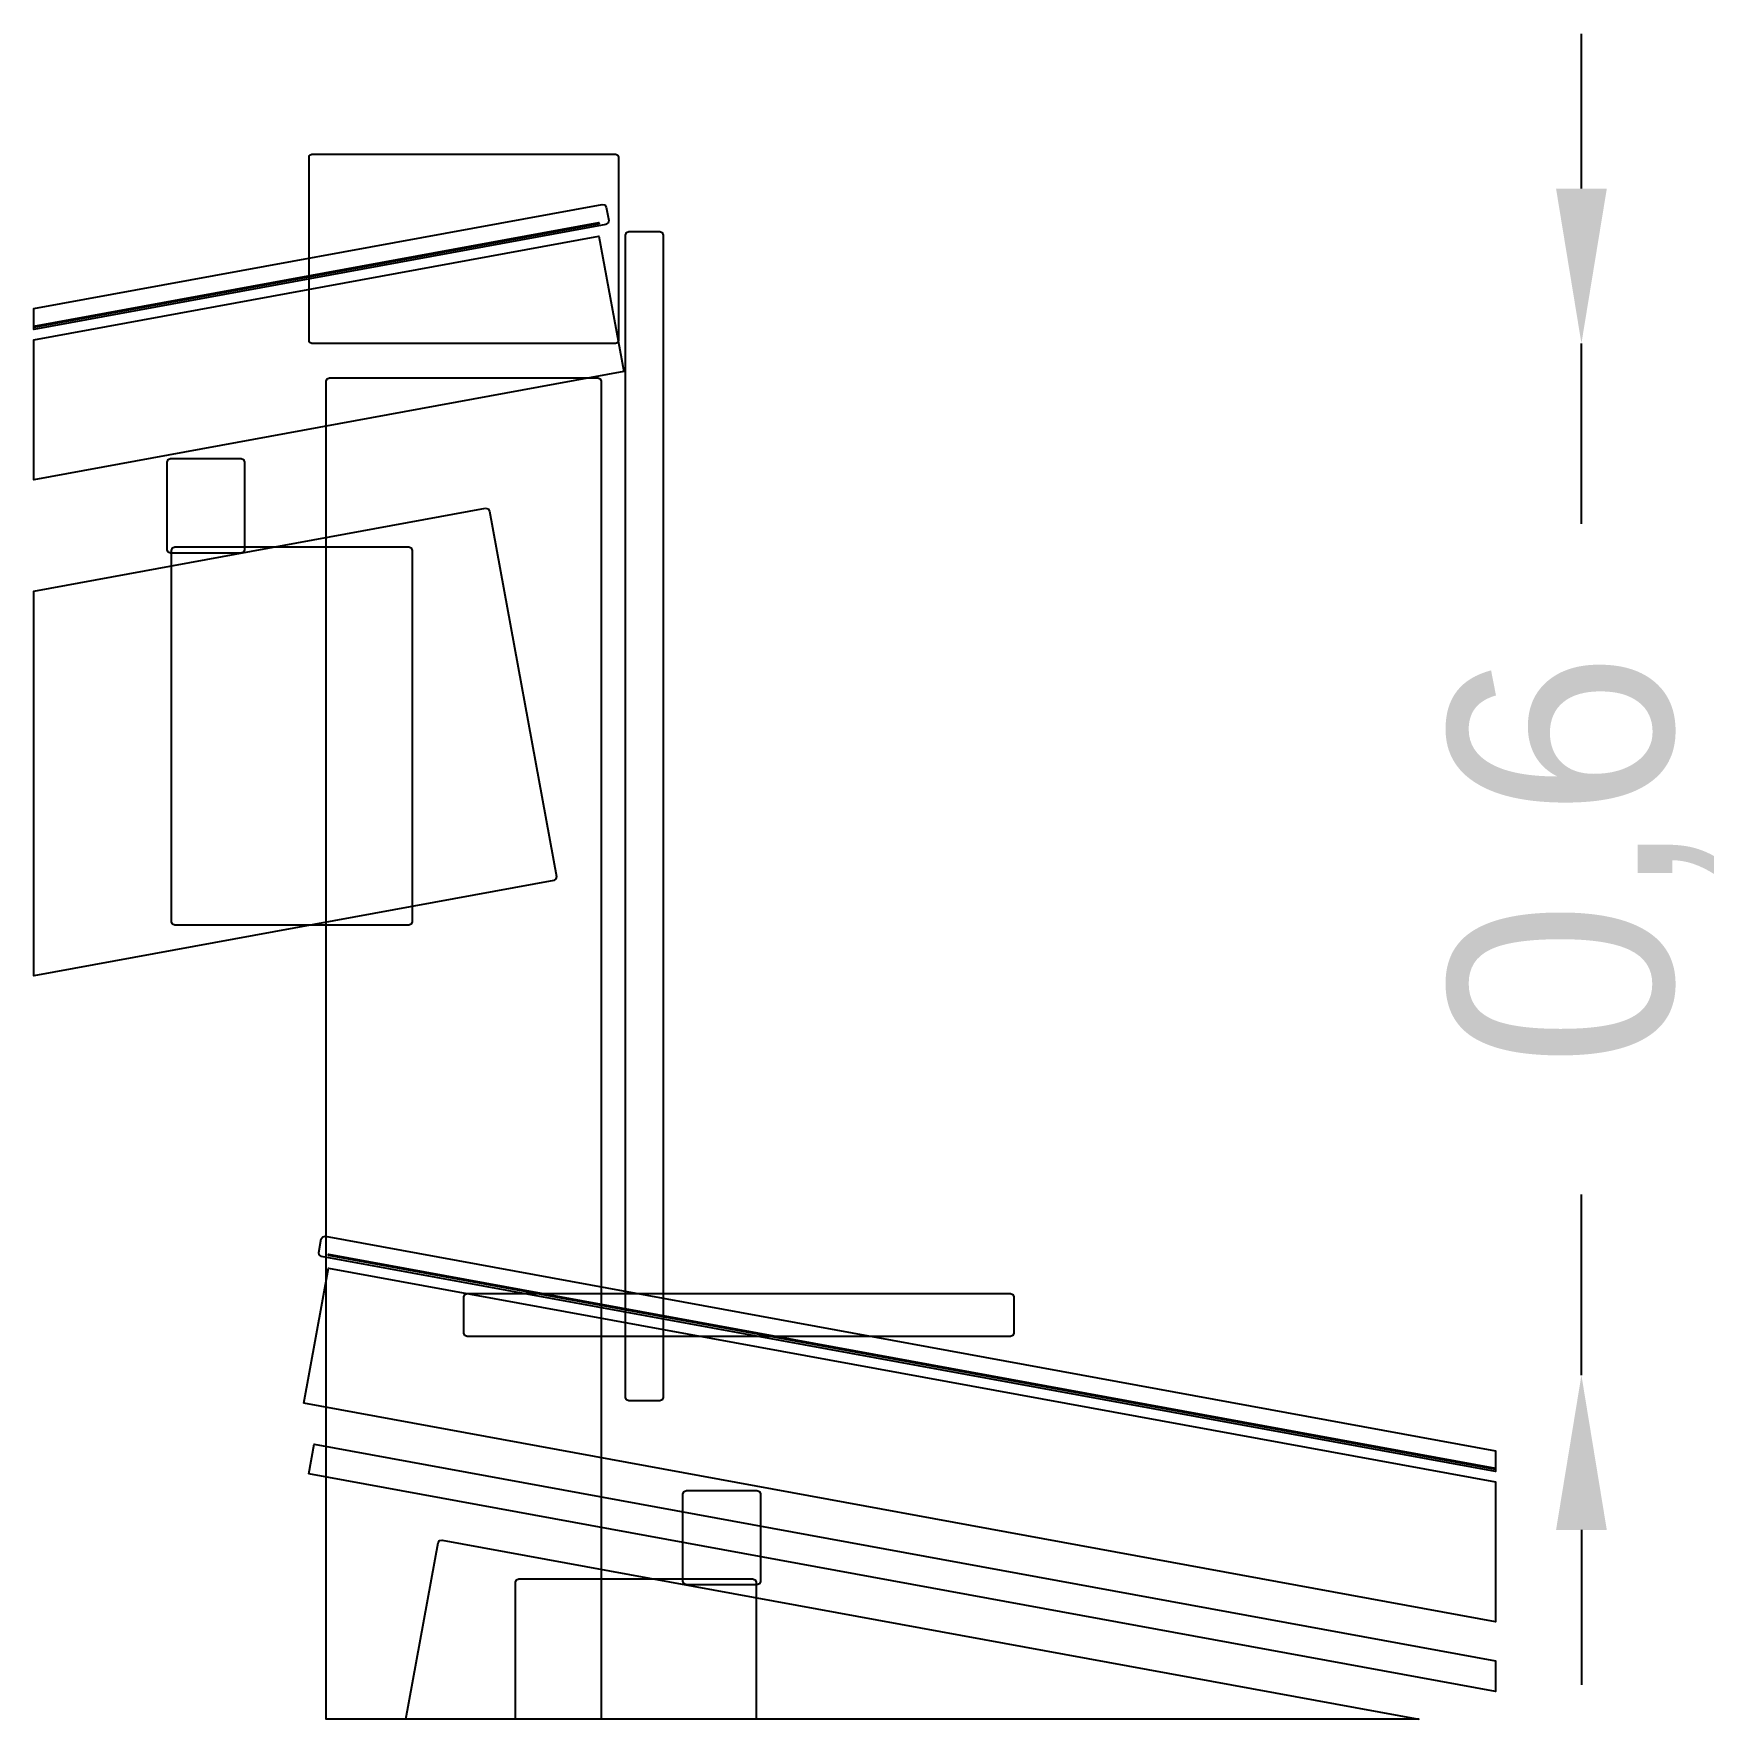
# Model space of a CAD drawing. Header units: metres. Extents: x 1319.8 to 1366.7, y 6.7 to 8.3.
# Drawn here: x 1365.75 to 1366.735, y 7.3 to 8.28 of the extents above.
import ezdxf

# ---------------------------------------------------------------- set-up
doc = ezdxf.new("R2010")
doc.units = ezdxf.units.M
for name, color, linetype in [('CORTE', 7, 'Continuous'), ('COTAS', 4, 'Continuous'), ('VISTA', 8, 'Continuous')]:
    doc.layers.add(name, color=color, linetype=linetype)
doc.dimstyles.get("Standard").update_dxf_attribs({"dimtxt": 2.5, "dimasz": 2.5, "dimexe": 1.25, "dimexo": 0.625, "dimtad": 1, "dimcen": 2.5, "dimazin": 3, "dimtfac": 1, "dimtmove": 0, "dimatfit": 3})

# ---------------------------------------------------------------- blocks, each defined once
blk = doc.blocks.new('_CLOSEDFILLED')
at = {"color": 0, "linetype": 'BYBLOCK'}
blk.add_solid([(-1, 0.164), (0, 0), (-1, -0.164)], dxfattribs=at)
blk = doc.blocks.new('*D2')
for p, q in [((1366.65, 8.19), (1366.65, 8.28)), ((1366.65, 8.1), (1366.65, 8.1)), ((1366.65, 7.995), (1366.65, 8.1)), ((1366.65, 7.5), (1366.65, 7.605)), ((1366.65, 7.5), (1366.65, 7.5)), ((1366.65, 7.41), (1366.65, 7.32))]:
    blk.add_line(p, q)
at = {"layer": 'Defpoints'}
for p in [(1366.65, 8.1), (1366.65, 7.5), (1366.65, 7.5)]:
    blk.add_point(p, dxfattribs=at)
at = {"layer": 'COTAS', "xscale": 0.09, "yscale": 0.09}
for p, rotation in [((1366.65, 8.1), 270), ((1366.65, 7.5), 90)]:
    blk.add_blockref('_CLOSEDFILLED', p, dxfattribs=dict(at, rotation=rotation))
at = {"layer": 'COTAS', "insert": (1366.65, 7.8), "char_height": 0.13, "attachment_point": 5, "rotation": 90}
blk.add_mtext('0,6', dxfattribs=at)

msp = doc.modelspace()

# ---------------------------------------------------------------- linework, layer by layer
at = {"layer": 'CORTE'}
for points in [[(1366.07875, 8.16954), (1365.75, 8.10927), (1365.75, 8.11008), (1366.07861, 8.17033), (1366.07875, 8.16954)], [(1366.09303, 8.08364), (1365.75, 8.02075), (1365.75, 8.10208), (1366.07861, 8.16233), (1366.09303, 8.08364)], [(1366.09459, 7.48559), (1366.094, 7.487), (1366.094, 8.163), (1366.09459, 8.16441), (1366.096, 8.165), (1366.114, 8.165), (1366.11541, 8.16441), (1366.116, 8.163), (1366.116, 7.487), (1366.11541, 7.48559), (1366.114, 7.485), (1366.096, 7.485), (1366.09459, 7.48559)], [(1365.92, 8.078), (1365.92059, 8.07941), (1365.922, 8.08), (1366.078, 8.08), (1366.07941, 8.07941), (1366.08, 8.078), (1366.08, 7.3), (1365.92, 7.3), (1365.92, 8.078)], [(1365.82809, 7.97859), (1365.8275, 7.98), (1365.8275, 8.031), (1365.82809, 8.03241), (1365.8295, 8.033), (1365.8705, 8.033), (1365.87191, 8.03241), (1365.8725, 8.031), (1365.8725, 7.98), (1365.87191, 7.97859), (1365.8705, 7.978), (1365.8295, 7.978), (1365.82809, 7.97859)], [(1366.01262, 8.00415), (1366.01412, 8.00383), (1366.01495, 8.00254), (1366.0539, 7.79008), (1366.05358, 7.78859), (1366.05229, 7.78775), (1365.75, 7.73233), (1365.75, 7.956), (1366.01262, 8.00415)], [(1365.83059, 7.76225), (1365.83, 7.76367), (1365.83, 7.97967), (1365.83059, 7.98108), (1365.832, 7.98167), (1365.968, 7.98167), (1365.96941, 7.98108), (1365.97, 7.97967), (1365.97, 7.76367), (1365.96941, 7.76225), (1365.968, 7.76167), (1365.832, 7.76167), (1365.83059, 7.76225)], [(1365.92125, 7.56954), (1365.92139, 7.57033), (1366.6, 7.44592), (1366.6, 7.4451), (1365.92125, 7.56954)], [(1365.90697, 7.48364), (1365.92139, 7.56233), (1366.6, 7.43792), (1366.6, 7.35658), (1365.90697, 7.48364)], [(1366.00059, 7.52309), (1366, 7.5245), (1366, 7.5455), (1366.00059, 7.54691), (1366.002, 7.5475), (1366.318, 7.5475), (1366.31941, 7.54691), (1366.32, 7.5455), (1366.32, 7.5245), (1366.31941, 7.52309), (1366.318, 7.5225), (1366.002, 7.5225), (1366.00059, 7.52309)], [(1365.90989, 7.44257), (1365.91306, 7.45988), (1366.6, 7.33395), (1366.6, 7.31605), (1365.90989, 7.44257)], [(1366.12809, 7.37859), (1366.1275, 7.38), (1366.1275, 7.431), (1366.12809, 7.43241), (1366.1295, 7.433), (1366.1705, 7.433), (1366.17191, 7.43241), (1366.1725, 7.431), (1366.1725, 7.38), (1366.17191, 7.37859), (1366.1705, 7.378), (1366.1295, 7.378), (1366.12809, 7.37859)], [(1365.98505, 7.40254), (1365.98588, 7.40383), (1365.98738, 7.40415), (1366.55545, 7.3), (1365.96625, 7.3), (1365.98505, 7.40254)], [(1366.03, 7.37967), (1366.03059, 7.38108), (1366.032, 7.38167), (1366.168, 7.38167), (1366.16941, 7.38108), (1366.17, 7.37967), (1366.17, 7.3), (1366.03, 7.3), (1366.03, 7.37967)]]:
    msp.add_lwpolyline(points, close=True, dxfattribs=at)
at = {"layer": 'VISTA'}
for points in [[(1365.9105, 8.1005), (1365.9104, 8.10061), (1365.91031, 8.10072), (1365.91015, 8.10123), (1365.91, 8.1017), (1365.91, 8.15745), (1365.91, 8.2083), (1365.91016, 8.20881), (1365.91031, 8.20928), (1365.91041, 8.2094), (1365.9105, 8.2095), (1365.91061, 8.2096), (1365.91072, 8.20969), (1365.91123, 8.20985), (1365.9117, 8.21), (1366.00405, 8.21), (1366.0883, 8.21), (1366.08881, 8.20984), (1366.08928, 8.20969), (1366.0894, 8.20959), (1366.0895, 8.2095), (1366.08959, 8.2094), (1366.08969, 8.20928), (1366.08984, 8.20881), (1366.09, 8.2083), (1366.09, 8.15745), (1366.09, 8.1017), (1366.08985, 8.10123), (1366.08969, 8.10072), (1366.0896, 8.10061), (1366.0895, 8.1005), (1366.0894, 8.10041), (1366.08928, 8.10031), (1366.08881, 8.10016), (1366.0883, 8.1), (1366.00405, 8.1), (1365.9117, 8.1), (1365.91123, 8.10015), (1365.91072, 8.10031), (1365.91061, 8.1004), (1365.9105, 8.1005)], [(1366.08056, 8.18087), (1366.08205, 8.18055), (1366.08289, 8.17926), (1366.08433, 8.17139), (1366.08401, 8.1699), (1366.08272, 8.16906), (1365.75, 8.10807), (1365.75, 8.12027), (1366.08056, 8.18087)], [(1365.91599, 7.5699), (1365.91567, 7.57139), (1365.91711, 7.57926), (1365.91795, 7.58055), (1365.91944, 7.58087), (1366.6, 7.4561), (1366.6, 7.4439), (1365.91728, 7.56907), (1365.91599, 7.5699)]]:
    msp.add_lwpolyline(points, close=True, dxfattribs=at)

# ---------------------------------------------------------------- dimensions: what is measured, and where the dimension line sits
at = {"layer": 'COTAS'}
dim = msp.add_linear_dim(base=(1366.65, 7.5), p1=(1366.65, 7.5), p2=(1366.65, 8.1), angle=90, dimstyle='Standard', override={"dimtxt": 0.13, "dimasz": 0.09}, dxfattribs=at)
dim.commit()
dim.dimension.update_dxf_attribs({"geometry": '*D2', "text_midpoint": (1366.65, 7.8)})

doc.saveas('drawing.dxf')
